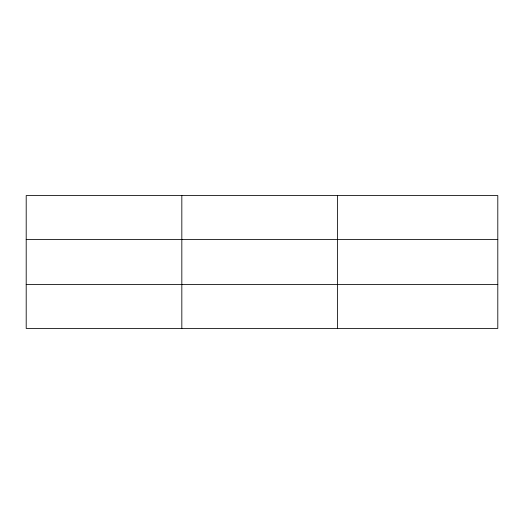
<?xml version="1.0" encoding="UTF-8"?>
<svg xmlns="http://www.w3.org/2000/svg" width="524" height="524" viewBox="0 0 524 524"><rect width="100%" height="100%" fill="white"/><g stroke="black" fill="none" stroke-linecap="round" stroke-linejoin="round"><path stroke-width="0.79" d="M181.828 328.43L181.828 195.57M337.456 328.43L337.456 195.57M497.8 284.584L497.8 328.43L26.2 328.43L26.2 195.57L497.8 195.57L497.8 284.584L26.2 284.584M26.2 239.416L497.8 239.416"/></g></svg>
